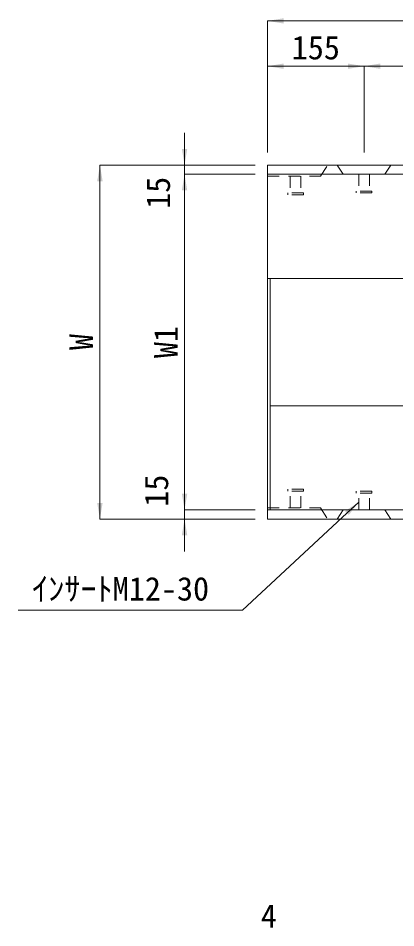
# Model space of a CAD drawing. Units: millimetres at full size. Extents: x 50430 to 101606, y 69050 to 91573.
# Drawn here: x 66750 to 67357, y 80300 to 81764 of the extents above; entities that cross this region are included whole.
import ezdxf
from ezdxf.enums import TextEntityAlignment as Align

# ---------------------------------------------------------------- set-up
doc = ezdxf.new("R2010")
doc.units = ezdxf.units.MM
doc.header["$LTSCALE"] = 50
doc.linetypes.add('USER1', pattern=[0.675, 0.375, -0.3])
for name, color, linetype, lineweight in [('インサート', 3, 'USER1', 9), ('寸法線', 7, 'Continuous', 13), ('本体', 2, 'Continuous', 9)]:
    doc.layers.add(name, color=color, linetype=linetype, lineweight=lineweight)
doc.styles.add('ＭＳ ゴシック', font='')
doc.styles.get('ＭＳ ゴシック').set_extended_font_data('MS Gothic')

# ---------------------------------------------------------------- blocks, each defined once
blk = doc.blocks.new('filled_arrow')
at = {"color": 0, "linetype": 'Continuous', "lineweight": -2}
blk.add_solid([(7.5, 1.25), (0, 0), (7.5, -1.25)], dxfattribs=at)

msp = doc.modelspace()

# ---------------------------------------------------------------- linework, layer by layer
at = {"layer": 'インサート'}
for p, q in [((67297.29, 81513), (67297.29, 81486)), ((67297.29, 81513), (67297.29, 81486)), ((67314.29, 81513), (67314.29, 81486)), ((67187.29, 81510), (67187.29, 81483)), ((67204.29, 81510), (67204.29, 81483)), ((67183.29, 81483), (67183.29, 81480)), ((67208.29, 81483), (67183.29, 81483)), ((67208.29, 81483), (67208.29, 81480)), ((67293.29, 81486), (67293.29, 81483)), ((67318.29, 81486), (67293.29, 81486)), ((67318.29, 81483), (67293.29, 81483)), ((67318.29, 81483), (67293.29, 81483)), ((67318.29, 81486), (67318.29, 81483)), ((67208.29, 81480), (67183.29, 81480)), ((67208.29, 81006), (67183.29, 81006)), ((67183.29, 81002.99), (67183.29, 81006)), ((67208.29, 81002.99), (67183.29, 81002.99)), ((67187.29, 80975.99), (67187.29, 81002.99)), ((67204.29, 80975.99), (67204.29, 81002.99)), ((67208.29, 81002.99), (67208.29, 81006)), ((67293.29, 80999.99), (67293.29, 81003)), ((67318.29, 81003), (67293.29, 81003)), ((67318.29, 80999.99), (67293.29, 80999.99)), ((67297.29, 80973), (67297.29, 80999.99)), ((67297.29, 80973), (67297.29, 80999.99)), ((67314.29, 80973), (67314.29, 80999.99)), ((67318.29, 80999.99), (67318.29, 81003))]:
    msp.add_line(p, q, dxfattribs=at)
at = {"layer": '寸法線', "lineweight": 9}
for p, q in [((67150.79, 81759.99), (68148.79, 81759.99)), ((67150.79, 81548), (67150.79, 81759.99)), ((67150.79, 81687.05), (67305.79, 81687.05)), ((67150.79, 81548), (67150.79, 81687.05)), ((67305.79, 81687.05), (67993.79, 81687.05)), ((67305.79, 81548), (67305.79, 81687.05)), ((67305.79, 81548), (67305.79, 81687.05)), ((67017.33, 81580), (67017.33, 81461)), ((66881.3, 81528), (66881.3, 80958)), ((67130.79, 81528), (66881.3, 81528)), ((67130.79, 81528), (67017.33, 81528)), ((67017.33, 81513), (67017.33, 80973)), ((67130.79, 81513), (67017.33, 81513)), ((67130.79, 81513), (67017.33, 81513)), ((67017.33, 81025), (67017.33, 80906)), ((67130.79, 80973), (67017.33, 80973)), ((67130.79, 80973), (67017.33, 80973)), ((67130.79, 80958), (66881.3, 80958)), ((67130.79, 80958), (67017.33, 80958))]:
    msp.add_line(p, q, dxfattribs=at)
msp.add_lwpolyline([(67297.29, 80985.51), (67278.27, 80967.78), (67110.33, 80811.27), (66750, 80811.27)], dxfattribs=at)
at = {"layer": '本体'}
for p, q in [((67150.79, 81513), (67150.79, 81528)), ((68148.79, 81528), (67150.79, 81528)), ((67262.79, 81528), (67272.29, 81513)), ((67339.29, 81513), (67348.79, 81528)), ((68148.79, 81345.5), (67150.79, 81345.5)), ((68144.79, 81140.5), (67154.79, 81140.5)), ((67150.79, 80958), (67150.79, 80973)), ((67262.79, 80958), (67272.29, 80973)), ((67339.29, 80973), (67348.79, 80958)), ((67150.79, 80958), (68148.79, 80958))]:
    msp.add_line(p, q, dxfattribs=at)
at = {"layer": '本体', "linetype": 'USER1'}
for p, q in [((67235.78, 81510), (67247.28, 81528)), ((67150.79, 81510), (67235.78, 81510)), ((67150.79, 80976), (67235.78, 80976)), ((67235.78, 80976), (67247.28, 80958))]:
    msp.add_line(p, q, dxfattribs=at)
at = {"layer": '本体', "lineweight": 20}
for p, q in [((68148.79, 81513), (67150.79, 81513)), ((67150.79, 80973), (67150.79, 81513)), ((67150.79, 80973), (68148.79, 80973))]:
    msp.add_line(p, q, dxfattribs=at)
at = {"layer": '本体', "color": 4, "lineweight": 5}
msp.add_line((67154.79, 80973), (67154.79, 81345.5), dxfattribs=at)

# ---------------------------------------------------------------- block references
at = {"layer": '寸法線', "lineweight": 9, "xscale": 3.47, "yscale": 3.47}
for p in [(67150.79, 81759.99), (67150.79, 81687.05), (67305.79, 81687.05)]:
    msp.add_blockref('filled_arrow', p, dxfattribs=at)
for p, rotation in [((67305.79, 81687.05), 180), ((67017.33, 81528), 90), ((66881.3, 81528), 270), ((67017.33, 81513), 270), ((67017.33, 81513), 270), ((67017.33, 80973), 90), ((67017.33, 80973), 90), ((67297.29, 80985.51), 223), ((66881.3, 80958), 90), ((67017.33, 80958), 270)]:
    msp.add_blockref('filled_arrow', p, dxfattribs=dict(at, rotation=rotation))

# ---------------------------------------------------------------- texts
at = {"layer": '寸法線', "style": 'ＭＳ ゴシック'}
for s, p in [('155', (67228.29, 81717.05)), ('ｲﾝｻｰﾄM12-30', (66914.55, 80845.88)), ('4', (67152.79, 80319.12))]:
    msp.add_text(s, height=37.98, dxfattribs=at).set_placement(p, align=Align.MIDDLE_CENTER)
for s, p in [('15', (66974.97, 81483.22)), ('W1', (66987.33, 81243)), ('W', (66851.3, 81243)), ('15', (66972.03, 81003.84))]:
    msp.add_text(s, height=37.98, rotation=90, dxfattribs=at).set_placement(p, align=Align.MIDDLE_CENTER)

doc.saveas('drawing.dxf')
